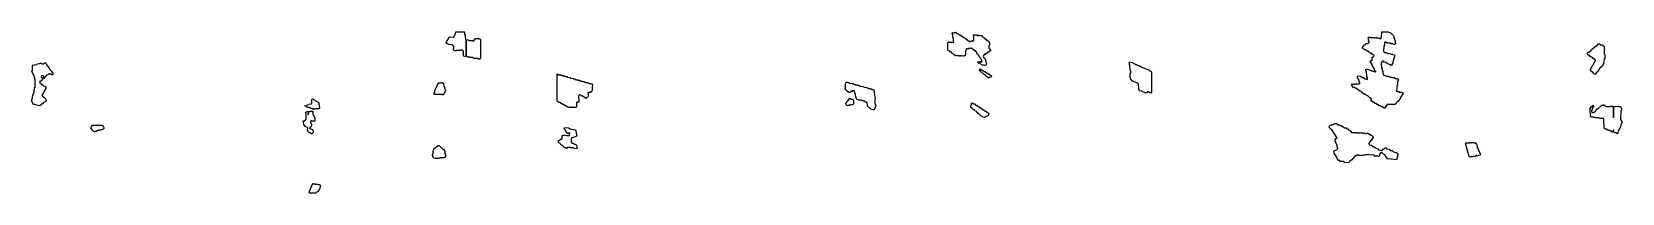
# Model space of a CAD drawing. Header units: millimetres. Extents: x 0 to 9581, y 0 to 975.
import ezdxf

# ---------------------------------------------------------------- set-up
doc = ezdxf.new("R2010")
doc.units = ezdxf.units.MM
doc.layers.add('Y', color=7, linetype='Continuous')

msp = doc.modelspace()

# ---------------------------------------------------------------- linework, layer by layer
at = {"layer": 'Y'}
for points in [[(2601.5, 831.1), (2600, 855.7), (2596.5, 862.5), (2588, 865.2), (2586.6, 862.5), (2556.6, 862.5), (2555.1, 859.8), (2547.9, 859.8), (2546.4, 862.5), (2542.2, 862.5), (2540, 866.7), (2540, 872.2), (2542.8, 877.7), (2542.8, 885.9), (2540.7, 889.9), (2536.4, 889.9), (2533.6, 895.4), (2510.7, 898.1), (2503.6, 903.6), (2499.3, 903.6), (2497.1, 907.8), (2498.5, 913.3), (2510, 932.5), (2510, 935.2), (2515, 944.9), (2517.9, 942.1), (2538, 944.9), (2539.4, 942.1), (2542.2, 942.1), (2551.4, 962.6), (2555, 975), (2606.7, 975), (2607.4, 959.8), (2610.2, 954.4), (2610.2, 940.7), (2613.1, 935.2), (2613.1, 927), (2614.5, 924.2), (2614.5, 828.4), (2612.3, 824.1), (2603.6, 826.9), (2601.5, 831.1)], [(5713.9, 783.1), (5701, 785.8), (5699.7, 790), (5702.8, 797.1), (5704.6, 794.2), (5713.1, 794.2), (5714.9, 797.1), (5715.8, 794.2), (5717.3, 794.2), (5718.2, 797), (5720.9, 797), (5721.8, 794.2), (5723.3, 794.2), (5724.6, 798.2), (5717.3, 813.3), (5711.3, 818.7), (5706.2, 829.6), (5704.5, 829.6), (5701.9, 837.9), (5695.9, 840.6), (5690.7, 854.3), (5688.2, 854.3), (5684.8, 859.8), (5680.5, 859.8), (5677.9, 865.2), (5672.7, 865.2), (5671.9, 868), (5665.9, 870.7), (5665, 873.5), (5659, 873.5), (5658.1, 876.2), (5656.6, 876.2), (5655.7, 873.5), (5653.9, 873.5), (5653.1, 876), (5652.3, 873.5), (5644.6, 873.5), (5643.6, 870.5), (5642.7, 873.5), (5641.1, 873.5), (5640.3, 870.7), (5637.6, 870.7), (5636.8, 873.2), (5636, 870.7), (5632.4, 870.7), (5631.6, 873.5), (5630, 873.5), (5627.4, 862.5), (5625.7, 862.5), (5624.4, 858.5), (5624.4, 836.6), (5623.1, 832.4), (5617.1, 829.7), (5616.3, 826.9), (5613.5, 826.9), (5612.8, 829.4), (5612, 826.9), (5604.3, 829.6), (5603.4, 826.9), (5601.5, 826.9), (5600.7, 829.6), (5596.5, 829.6), (5595.6, 826.7), (5594.7, 829.6), (5592.3, 829.6), (5591.4, 826.9), (5588.7, 826.9), (5587.8, 829.6), (5583.7, 829.6), (5582.7, 826.7), (5581.8, 829.6), (5575.8, 829.6), (5575, 832.1), (5574.2, 829.6), (5566.5, 832.4), (5565.7, 829.6), (5563.8, 829.6), (5562.9, 832.4), (5557.8, 832.4), (5556.1, 837.9), (5553.5, 837.9), (5552.6, 840.6), (5544.9, 843.4), (5539.8, 851.5), (5534.7, 851.5), (5531.2, 857), (5527.8, 857), (5526.9, 859.8), (5520.9, 862.5), (5518.7, 869.4), (5518.7, 907.8), (5520.1, 912), (5522.6, 912), (5523.5, 914.7), (5525.4, 914.7), (5526.2, 912), (5537.4, 912), (5538.2, 909.2), (5539.8, 909.2), (5540.6, 912), (5543.4, 912), (5544.1, 909.5), (5544.9, 912), (5549.4, 912), (5550.2, 909.2), (5552.7, 909.2), (5553.9, 913.3), (5553.1, 918.7), (5553.1, 932.4), (5548.8, 943.4), (5548.8, 954.3), (5544.5, 965.3), (5545.9, 969.7), (5546.8, 966.8), (5551, 969.5), (5552.7, 966.9), (5553.5, 969.5), (5561.2, 969.5), (5562.2, 972.5), (5563.1, 969.5), (5565.5, 969.5), (5567.3, 972.3), (5574.2, 964), (5579.4, 964), (5583.7, 958.5), (5586.2, 958.5), (5587.1, 955.8), (5592.2, 955.8), (5599.1, 947.6), (5604.2, 947.6), (5608.5, 942.1), (5611.1, 942.1), (5612, 939.4), (5617.1, 939.4), (5624, 931.2), (5629.1, 931.2), (5632.5, 925.7), (5636, 925.7), (5636.9, 922.9), (5642, 922.9), (5644.6, 917.5), (5648.9, 917.5), (5649.7, 914.8), (5654, 917.5), (5655.6, 914.9), (5657.3, 920.3), (5659.9, 917.6), (5660.7, 920.2), (5667.6, 920.2), (5668.5, 923.2), (5669.4, 920.2), (5671.9, 920.2), (5672.7, 922.9), (5674.4, 922.9), (5675.7, 927), (5675.7, 943.4), (5672.3, 951.6), (5672.3, 954.4), (5674.5, 958.7), (5675.4, 955.8), (5685.7, 955.8), (5686.6, 953.2), (5688.2, 955.8), (5690, 955.8), (5690.8, 953.3), (5691.6, 955.8), (5695.2, 955.8), (5696, 953.1), (5698.5, 953.1), (5700.3, 955.9), (5701.2, 953.1), (5705.5, 953.1), (5706.3, 950.6), (5707, 953.1), (5715.7, 953.1), (5717.4, 950.5), (5718.2, 953.1), (5720.9, 953.1), (5727.7, 944.8), (5732.1, 944.8), (5733.8, 939.4), (5738.9, 939.4), (5740.6, 933.9), (5750.1, 928.4), (5753.5, 922.9), (5757.8, 922.9), (5760.4, 917.5), (5764.6, 917.5), (5767.2, 911.9), (5768.5, 907.8), (5768.5, 896.8), (5765.1, 888.6), (5765.1, 877.7), (5766.4, 873.6), (5770.7, 870.9), (5772.8, 864), (5771.5, 857), (5769.6, 857), (5768.9, 859.5), (5767.2, 854.3), (5765.5, 854.3), (5764.6, 851.5), (5758.6, 851.5), (5754.3, 846.1), (5747.5, 843.4), (5746.6, 840.6), (5744.8, 840.6), (5744, 843.1), (5742.4, 837.9), (5732.9, 832.4), (5731.7, 828.4), (5732.9, 821.6), (5734.6, 821.6), (5737.2, 813.4), (5742.4, 810.6), (5745.8, 802.4), (5747.1, 798.3), (5747.1, 790.1), (5750.5, 781.8), (5750.5, 779.1), (5746.6, 772), (5744.8, 774.8), (5743.2, 772.1), (5734.5, 772.1), (5733.7, 774.7), (5732, 772.1), (5718.2, 777.6), (5713.9, 783.1)], [(8144.7, 517.5), (8137.6, 517.5), (8134.1, 523), (8128.8, 523), (8123.5, 528.5), (8116.5, 528.5), (8113, 533.9), (8104.2, 536.7), (8100.6, 542.1), (8091.8, 542.1), (8088.3, 547.6), (8083, 547.6), (8079.5, 553.1), (8072.5, 553.1), (8068, 560), (8071.5, 568.2), (8067.2, 575), (8058.4, 577.8), (8051.3, 586), (8039, 591.5), (8035.5, 596.9), (8028.5, 596.9), (8024.9, 602.4), (8017.9, 605.1), (8014.4, 610.6), (8009.1, 610.6), (8005.6, 616.1), (8000.3, 616.1), (7975.7, 635.2), (7972.1, 635.2), (7970.4, 638), (7961.6, 638), (7950, 653.1), (7956.3, 660.1), (7961.6, 657.4), (7963.3, 660.1), (7966.9, 660.1), (7970.4, 657.4), (7972.1, 660.1), (7977.5, 660.1), (7979.2, 657.4), (7980.9, 660.1), (7996.8, 660.1), (7999.4, 664.1), (7999.4, 669.5), (7995.8, 675), (7995.8, 683.2), (7987, 696.9), (7987, 705.2), (7989.7, 709.4), (8003.9, 706.6), (8014.5, 698.4), (8021.5, 698.4), (8032.1, 690.2), (8044.3, 687.5), (8046.9, 691.5), (8046.9, 696.9), (8043.4, 702.4), (8043.4, 716.1), (8039.9, 721.6), (8039.9, 735.3), (8036.3, 740.7), (8036.3, 746.3), (8039, 750.5), (8058.5, 744.9), (8060.3, 742.2), (8067.3, 742.2), (8069.1, 739.5), (8076.1, 739.5), (8084.9, 734), (8092, 734), (8093.7, 731.4), (8096.2, 735.3), (8089.2, 743.5), (8089.2, 748.9), (8075.1, 773.6), (8075.1, 776.3), (8062.7, 795.5), (8067.2, 802.5), (8070.8, 799.8), (8074.2, 802.4), (8076.8, 809.2), (8073.3, 817.4), (8079.5, 824.4), (8084.8, 824.4), (8087.4, 831.1), (8081.3, 837.9), (8076, 837.9), (8072.5, 843.3), (8067.2, 843.3), (8058.4, 851.5), (8054.9, 851.5), (8051.3, 857), (8044.3, 857), (8035.5, 865.2), (8030.2, 865.2), (8026.7, 870.7), (8017.9, 873.5), (8015.2, 877.7), (8028.5, 895.6), (8032, 895.6), (8037.3, 903.8), (8040.9, 903.8), (8042.6, 901.1), (8047.9, 906.5), (8051.4, 903.8), (8055.7, 910.5), (8055.7, 916), (8052.2, 921.4), (8052.2, 935.1), (8050.4, 937.9), (8053.1, 942.1), (8058.5, 942.1), (8060.2, 939.4), (8065.5, 942.1), (8067.3, 939.4), (8090.2, 939.4), (8091.9, 936.7), (8097.2, 939.4), (8100.7, 936.7), (8104.2, 939.4), (8111.2, 933.9), (8113, 936.6), (8116.6, 936.6), (8118.3, 933.9), (8121.9, 936.7), (8123.6, 933.9), (8127.1, 933.9), (8131.4, 940.7), (8132.3, 975), (8171.2, 975), (8173, 972.2), (8183.5, 969.5), (8192.3, 961.3), (8195.8, 961.3), (8202, 954.4), (8205.6, 946.1), (8205.6, 937.9), (8209.1, 932.5), (8209.1, 927), (8212.6, 921.5), (8212.6, 910.5), (8216.1, 902.3), (8213.4, 898.1), (8206.4, 900.8), (8204.6, 898.1), (8195.8, 903.6), (8192.3, 903.6), (8190.5, 900.8), (8183.4, 906.3), (8171.1, 906.3), (8167.6, 909), (8165.9, 906.3), (8157, 911.8), (8151.8, 911.8), (8149.2, 907.8), (8149.2, 894.1), (8145.7, 888.6), (8145.7, 874.9), (8142.2, 869.4), (8142.2, 855.8), (8148.3, 849), (8155.3, 849), (8158.8, 846.3), (8160.5, 849), (8169.4, 843.5), (8172.8, 843.5), (8174.6, 846.3), (8183.5, 840.8), (8188.8, 840.8), (8190.5, 838.1), (8192.2, 840.8), (8195.8, 840.8), (8197.6, 838), (8208.2, 835.3), (8210.9, 831.1), (8209.1, 828.3), (8209.1, 822.9), (8205.6, 817.4), (8205.6, 809.2), (8202, 803.7), (8202, 798.2), (8198.5, 792.8), (8198.5, 787.3), (8195, 781.8), (8195, 776.3), (8190.5, 769.3), (8186.9, 774.9), (8183.4, 774.9), (8181.6, 777.6), (8169.3, 780.4), (8165.8, 785.8), (8158.8, 785.8), (8157, 788.6), (8146.4, 791.3), (8142.9, 796.8), (8136, 796.8), (8132.5, 794.1), (8128.1, 787.3), (8128.1, 773.6), (8131.6, 768.2), (8131.6, 757.2), (8135.1, 751.7), (8135.1, 740.8), (8138.7, 735.3), (8138.7, 721.6), (8144.8, 712.1), (8157.1, 709.4), (8158.9, 706.6), (8165.9, 706.6), (8169.4, 703.9), (8172.9, 706.7), (8174.7, 703.9), (8181.8, 703.9), (8183.5, 701.2), (8190.6, 701.2), (8192.3, 698.4), (8206.4, 698.4), (8215.2, 692.9), (8222.2, 692.9), (8224, 690.2), (8227.5, 693), (8230.2, 688.8), (8230.2, 680.5), (8226.7, 675), (8226.7, 653.1), (8223.2, 647.6), (8223.2, 623), (8219.7, 617.5), (8222.2, 613.5), (8236.3, 613.5), (8238.1, 610.8), (8245.1, 610.8), (8246.9, 608.1), (8253.9, 610.8), (8261.9, 603.9), (8231.1, 553.1), (8227.5, 553.1), (8220.5, 547.7), (8215.2, 539.4), (8211.7, 536.7), (8202.9, 536.7), (8201.1, 533.8), (8199.2, 536.7), (8164.1, 536.7), (8148.2, 511.9), (8144.7, 517.5)], [(2663.7, 813.2), (2656.6, 818.7), (2638, 818.7), (2636.5, 821.4), (2630.8, 821.4), (2629.4, 824.2), (2620.8, 824.2), (2618.6, 828.4), (2618.6, 921.5), (2620.8, 925.7), (2630.9, 925.7), (2632.4, 922.9), (2653.8, 922.9), (2655.2, 920.2), (2662.3, 920.2), (2673.7, 933.9), (2691, 933.9), (2692.4, 931.2), (2701, 931.2), (2703.2, 927), (2703.2, 817.4), (2695.2, 807.7), (2685.2, 813.2), (2663.7, 813.2)], [(5774.9, 865.7), (5776.3, 861.2), (5774.9, 856.8), (5773.5, 861.2), (5774.9, 865.7)], [(9409.9, 722.9), (9401.6, 733.8), (9396.6, 733.8), (9389.1, 746.2), (9389.1, 749), (9419, 801), (9419, 803.7), (9416.6, 807.8), (9404.9, 813.2), (9401.6, 818.7), (9396.6, 818.7), (9393.3, 824.2), (9389.9, 824.2), (9383.3, 832.4), (9378.3, 832.4), (9369, 844.8), (9375, 851.7), (9380, 851.7), (9393.2, 862.7), (9396.6, 868.1), (9423.3, 890.1), (9428.2, 890.1), (9438.2, 901), (9445, 901), (9451.6, 895.6), (9461.6, 895.6), (9465, 890.1), (9470, 890.1), (9472.5, 885.9), (9472.5, 842.1), (9475.8, 836.6), (9475.8, 814.7), (9472.5, 809.2), (9472.5, 803.7), (9467.5, 795.5), (9470.8, 790.1), (9470.8, 784.5), (9460, 766.7), (9445, 753), (9435, 736.6), (9430, 733.8), (9416.6, 717.3), (9409.9, 722.9)], [(27.3, 531.2), (18.5, 536.7), (9.7, 536.7), (0, 554.5), (0, 565.5), (3.5, 571), (3.5, 584.7), (5.3, 587.5), (5.3, 592.9), (14, 609.4), (14, 623), (15.8, 625.8), (15.8, 634), (19.3, 639.5), (19.3, 653.2), (21.1, 655.9), (19.3, 688.7), (15.8, 694.2), (15.8, 705.1), (0, 735.3), (3.5, 740.8), (3.5, 770.9), (6.2, 775.1), (15, 772.4), (16.7, 775.1), (30.8, 777.8), (32.5, 780.5), (48.3, 783.3), (50.1, 786), (55.4, 786), (60.7, 780.6), (67.6, 780.6), (79.9, 788.8), (83.5, 786), (94, 766.9), (95.8, 766.9), (108.1, 747.7), (116.8, 739.4), (128.3, 718.8), (125.6, 714.6), (122, 714.6), (120.2, 717.4), (113.2, 717.4), (111.4, 720.1), (102.8, 720.1), (97.5, 714.7), (88.8, 711.9), (72.9, 692.7), (70.2, 696.9), (73.7, 702.4), (69.3, 709.2), (58.9, 709.2), (56.4, 705.1), (58.9, 698.4), (62.4, 698.4), (66.9, 691.5), (57.2, 679.1), (50.2, 676.3), (45.8, 669.6), (50.2, 662.8), (57.2, 660.1), (60.7, 654.6), (64.2, 654.6), (69.5, 649.1), (78.2, 646.4), (86.2, 636.7), (75.6, 620.2), (70.4, 606.5), (59.9, 592.9), (66, 583.4), (73, 580.7), (78.3, 575.2), (86.2, 562.8), (86.2, 557.3), (83.5, 553.1), (71.2, 547.6), (64.2, 539.4), (60.7, 539.4), (53.7, 531.2), (50.2, 531.2), (48.4, 528.4), (27.3, 531.2)], [(6688.5, 613.4), (6686.9, 616.1), (6673.7, 618.8), (6669.6, 631.2), (6667.9, 658.6), (6663.8, 665.4), (6630.9, 676.3), (6621.7, 688.7), (6621.7, 691.4), (6615.1, 702.4), (6616.8, 707.9), (6616.8, 721.6), (6620.1, 727.1), (6620.1, 738), (6616.8, 743.5), (6615.2, 770.8), (6611.9, 776.3), (6611.9, 787.3), (6610.2, 790), (6612.7, 794.3), (6629.3, 788.8), (6642.5, 780.6), (6647.5, 780.6), (6649.1, 777.8), (6654, 777.8), (6660.6, 772.3), (6672.2, 769.6), (6673.8, 766.9), (6678.8, 766.9), (6685.4, 761.4), (6703.5, 755.9), (6710.1, 750.4), (6728.2, 745), (6734.8, 739.5), (6739.8, 739.5), (6745.6, 732.6), (6745.6, 609.3), (6743.1, 605.1), (6739.6, 605.1), (6738, 607.9), (6731.4, 607.9), (6729.7, 610.6), (6721.6, 613.3), (6715, 605), (6713.3, 607.8), (6711.7, 605.1), (6688.5, 613.4)], [(3233.8, 517.5), (3233.2, 520.2), (3227.5, 520.2), (3226.9, 523), (3221.9, 523), (3221.2, 525.7), (3217.5, 525.7), (3216.8, 528.5), (3213, 528.5), (3212.4, 531.2), (3208.6, 531.2), (3208, 533.9), (3203.6, 533.9), (3203, 536.7), (3197.3, 536.7), (3196.6, 539.4), (3193.5, 539.4), (3192.9, 542.1), (3187.2, 542.1), (3186.6, 544.9), (3181.5, 544.9), (3180.9, 547.6), (3175.2, 547.6), (3174.6, 550.4), (3171.4, 550.4), (3170.8, 553.1), (3167, 553.1), (3166.4, 555.8), (3165.1, 555.8), (3164.2, 560), (3164.2, 716.1), (3165.1, 720.3), (3167.8, 720.3), (3168.4, 717.6), (3177.3, 717.6), (3177.9, 714.8), (3186.7, 714.8), (3187.3, 712.1), (3196.2, 712.1), (3196.8, 709.4), (3205.6, 709.4), (3206.3, 706.6), (3215.1, 706.6), (3215.7, 703.9), (3224.5, 703.9), (3225.2, 701.1), (3242.8, 698.4), (3243.5, 695.7), (3261.8, 692.9), (3262.4, 690.2), (3271.2, 690.2), (3271.8, 687.5), (3280.7, 687.5), (3281.3, 684.7), (3290.1, 684.7), (3290.8, 682), (3299.6, 682), (3300.2, 679.2), (3309, 679.2), (3309.7, 676.5), (3318.5, 676.5), (3319.1, 673.8), (3328, 673.8), (3328.6, 671), (3337.4, 671), (3338, 668.3), (3346.9, 668.3), (3347.5, 665.6), (3356.3, 665.6), (3357, 662.8), (3365.8, 662.8), (3366.4, 660.1), (3375.2, 660.1), (3378.1, 653.1), (3376.2, 644.9), (3376.2, 639.4), (3375, 634), (3375, 623), (3372.1, 613.4), (3370.8, 610.6), (3365.8, 610.6), (3365.1, 607.5), (3364.4, 610.6), (3362.6, 610.6), (3362, 607.9), (3359.3, 607.9), (3358.8, 610.3), (3358.2, 607.9), (3353.2, 607.9), (3352.5, 605.1), (3351.1, 605.1), (3350, 607.7), (3349.1, 603.9), (3351, 595.6), (3351, 587.4), (3348.8, 580.5), (3342.5, 577.8), (3339.9, 572.3), (3338.5, 572.3), (3337.9, 575), (3334.1, 575), (3333.5, 577.7), (3329.7, 577.7), (3329.1, 580.5), (3325.3, 580.5), (3324.6, 583.2), (3320.2, 583.2), (3319.6, 586), (3314.6, 586), (3313.9, 588.7), (3308.9, 588.7), (3308.2, 591.5), (3299.6, 594.1), (3299, 591.5), (3293.3, 588.7), (3292.4, 584.7), (3293.6, 579.2), (3293.6, 573.7), (3295.5, 565.5), (3295.5, 557.3), (3296.1, 554.6), (3295.1, 550.3), (3292, 553), (3291.4, 550.4), (3286.3, 550.4), (3285.7, 547.6), (3283.7, 547.6), (3282.5, 550.2), (3280.4, 543.6), (3280.4, 521.7), (3279.4, 517.5), (3261, 517.5), (3260.3, 520.2), (3259.2, 520.2), (3258.6, 517.5), (3253.4, 517.5), (3252.8, 520.2), (3251.7, 520.2), (3251, 517.5), (3233.8, 517.5)], [(5055.4, 509.3), (5052.4, 509.3), (5051.4, 512), (5048.4, 512), (5047.4, 514.8), (5044.4, 514.8), (5040.4, 520.2), (5038.4, 520.2), (5033.8, 532.6), (5032.8, 543.6), (5030.4, 550.4), (5021.3, 550.4), (5020.3, 553.1), (5016.3, 553.1), (5015.3, 555.8), (5008.3, 555.8), (5007.3, 558.6), (5001.3, 558.6), (5000.3, 561.3), (4991.2, 561.3), (4990.3, 563.9), (4988.3, 561.3), (4978.2, 561.3), (4977.2, 564.1), (4970.2, 566.8), (4964.6, 581.9), (4961.6, 595.6), (4952.2, 621.4), (4950.2, 618.8), (4944.2, 618.8), (4940.1, 613.2), (4939.1, 615.9), (4938.2, 613.3), (4934.2, 613.3), (4933.2, 610.6), (4928.2, 610.6), (4927.2, 607.9), (4921, 607.9), (4917, 613.3), (4914, 613.3), (4910, 618.8), (4908, 618.8), (4907, 621.6), (4900.9, 624.3), (4899.4, 628.5), (4901.4, 634), (4902.4, 658.6), (4906, 671), (4914.1, 671), (4915.1, 668.3), (4923.2, 668.3), (4924.2, 665.5), (4943.2, 662.8), (4944.2, 660.1), (4952.3, 660.1), (4953.3, 657.3), (4962.3, 657.3), (4963.3, 654.6), (4971.3, 654.6), (4972.3, 651.9), (4981.3, 651.9), (4982.3, 649.1), (4990.4, 649.1), (4991.4, 646.4), (5010.4, 643.6), (5011.4, 640.9), (5029.5, 638.2), (5030.5, 635.4), (5038.5, 635.4), (5039.5, 632.7), (5048.6, 632.7), (5049.6, 630), (5057.6, 630), (5058.6, 627.2), (5067.6, 627.2), (5068.6, 624.5), (5071.6, 624.5), (5075.2, 614.8), (5076.2, 592.9), (5080.2, 576.5), (5078.2, 568.2), (5078.2, 554.6), (5077.2, 549.1), (5085.2, 529.9), (5074.6, 503.8), (5069.5, 503.8), (5068.5, 506.4), (5066.6, 503.8), (5056.4, 506.6), (5055.4, 509.3)], [(5743.1, 714.6), (5737.9, 714.6), (5735.3, 720.2), (5721.6, 728.4), (5720.8, 731.1), (5719, 731.1), (5717.3, 736.5), (5711.3, 736.5), (5709.2, 743.5), (5711.3, 750.4), (5713.2, 750.4), (5714, 747.7), (5720, 747.7), (5720.9, 744.9), (5727.8, 742.2), (5728.6, 739.5), (5734.6, 739.5), (5736.3, 734), (5742.3, 734), (5743.2, 731.3), (5746.6, 731.3), (5747.5, 728.5), (5750.9, 728.5), (5751.8, 725.8), (5757.8, 725.8), (5759.5, 720.3), (5765.5, 720.3), (5768.9, 714.8), (5779.2, 712.1), (5780.5, 707.9), (5779.2, 700.6), (5778.2, 703.7), (5776.7, 703.7), (5775.8, 701), (5773.1, 701), (5772.3, 703.6), (5768.1, 698.2), (5765.5, 698.2), (5764.6, 695.4), (5747.3, 706.5), (5743.1, 714.6)], [(2428.5, 614.8), (2428.5, 620.3), (2438.5, 639.5), (2441.3, 650.4), (2452.1, 665.6), (2466.4, 665.6), (2467.8, 668.3), (2470.8, 668.3), (2472.2, 665.6), (2477.9, 665.6), (2483, 653.2), (2483, 644.9), (2485.8, 639.5), (2485.8, 634), (2491.6, 623), (2491.6, 617.5), (2477.9, 594.2), (2472.1, 594.2), (2470.7, 596.9), (2424.9, 596.9), (2422.7, 601.1), (2428.5, 614.8)], [(1666.2, 369.7), (1660.6, 382.1), (1663, 393), (1661.2, 397), (1652.5, 399.8), (1651.3, 402.5), (1646.3, 402.5), (1639.5, 414.9), (1637, 423.1), (1637, 431.3), (1635.7, 434.1), (1637.7, 438.4), (1639, 435.6), (1641.4, 435.6), (1643.9, 441.2), (1645.2, 438.4), (1646.3, 441), (1648.8, 441), (1653.1, 450.5), (1653.1, 477.9), (1648.1, 486.1), (1650.1, 490.3), (1652.5, 490.3), (1653.8, 493.1), (1658.8, 490.4), (1660, 493.1), (1677.4, 493.1), (1678.6, 495.8), (1682.5, 495.8), (1683.6, 493.2), (1684.8, 495.8), (1692.4, 495.8), (1694.3, 491.6), (1691.8, 480.7), (1704.2, 456), (1705.5, 436.8), (1703.5, 432.5), (1702.2, 435.4), (1686.1, 435.4), (1684.8, 438.1), (1681.2, 438.1), (1679.4, 434.1), (1679.4, 428.6), (1684.4, 414.9), (1685.6, 406.7), (1681.2, 399.8), (1675, 399.8), (1673.2, 395.8), (1677.5, 389), (1688.7, 386.3), (1689.9, 383.5), (1693.6, 383.5), (1695.5, 379.3), (1694.3, 368.4), (1691.8, 360.1), (1689.9, 355.9), (1682.3, 358.7), (1673.6, 366.9), (1666.2, 369.7)], [(1647.6, 531.5), (1649.6, 527.2), (1647.6, 522.8), (1645.7, 527.2), (1647.6, 531.5)], [(1679.8, 512), (1678.6, 514.8), (1673.6, 514.8), (1672.4, 517.5), (1660, 517.5), (1658.7, 520.2), (1653.8, 520.2), (1650.6, 527.2), (1652.5, 531.4), (1664.9, 534.1), (1666.2, 536.9), (1684.8, 539.6), (1687.9, 546.4), (1687.9, 565.5), (1689.8, 569.7), (1693.6, 569.7), (1698.6, 564.2), (1703.5, 564.2), (1708.5, 558.8), (1712.2, 558.8), (1713.5, 556), (1725.9, 550.5), (1729, 543.6), (1729, 538.2), (1731.5, 532.7), (1731.5, 524.5), (1732.8, 521.7), (1732.8, 516.2), (1728.4, 509.3), (1724.5, 509.3), (1723.4, 511.9), (1722.2, 509.3), (1704.8, 509.3), (1703.6, 506.5), (1699.7, 506.5), (1698.5, 509.3), (1696.1, 509.3), (1694.8, 506.5), (1688.6, 512), (1679.8, 512)], [(1666.2, 484.5), (1662, 477.9), (1663.8, 474), (1668, 480.6), (1666.2, 484.5)], [(4903.4, 540.9), (4912.1, 556.2), (4913.1, 553.4), (4925.1, 572.6), (4926.1, 569.9), (4927, 572.5), (4932.2, 572.5), (4937.2, 567), (4945.2, 567), (4949.8, 560.1), (4949.8, 540.9), (4947.2, 533.9), (4932.2, 533.9), (4931.2, 531.2), (4921.2, 531.2), (4920.1, 528.3), (4918.1, 531.1), (4917.1, 528.4), (4908, 531.2), (4903.4, 540.9)], [(5724.2, 462.8), (5718.2, 465.5), (5717.3, 468.2), (5710.5, 471), (5708.8, 476.4), (5707, 476.4), (5706.2, 479.2), (5702.8, 479.2), (5698.5, 484.6), (5695.9, 484.6), (5690.7, 492.9), (5683.9, 495.6), (5678.8, 503.8), (5672.7, 503.8), (5671.9, 506.5), (5669.3, 506.5), (5666.7, 512.1), (5657.3, 517.5), (5656, 521.7), (5656, 527.2), (5660.3, 535.4), (5660.3, 540.9), (5661.6, 545.2), (5663.4, 542.3), (5667.6, 542.3), (5668.4, 545.1), (5670.3, 545.1), (5672.9, 539.6), (5679.7, 539.6), (5684, 531.4), (5690.9, 531.4), (5694.3, 525.9), (5703.7, 523.2), (5707.2, 517.7), (5713.2, 517.7), (5718.3, 509.5), (5724.3, 509.5), (5728.6, 504), (5732.1, 504), (5732.9, 501.3), (5738.9, 501.3), (5740.6, 495.8), (5746.6, 495.8), (5753.5, 487.6), (5763.8, 484.8), (5765.1, 480.6), (5760.4, 468.2), (5758.6, 468.2), (5757.8, 465.4), (5755.2, 468.1), (5754.4, 465.5), (5750.9, 465.5), (5749.1, 462.7), (5747.5, 465.3), (5745.8, 460), (5740.6, 460), (5739.8, 457.3), (5726.3, 458.6), (5724.2, 462.8)], [(9544.8, 364.2), (9536.5, 364.2), (9533.1, 366.9), (9530.6, 371.1), (9530.6, 379.3), (9528.2, 383.2), (9523.3, 369.6), (9519.8, 369.6), (9516.5, 375.1), (9508.2, 375.1), (9506.5, 377.9), (9499.8, 377.9), (9498.2, 380.6), (9491.5, 380.6), (9488.2, 386.1), (9479.8, 386.1), (9478.2, 388.8), (9474.9, 388.8), (9472.3, 393), (9470.6, 447.8), (9468.2, 451.8), (9443.2, 451.8), (9441.5, 454.5), (9419.9, 454.5), (9418.2, 457.3), (9409.9, 457.3), (9408.2, 460), (9393.3, 460), (9390.7, 464.2), (9390.7, 480.6), (9387.4, 486.1), (9387.4, 502.5), (9385.7, 508), (9396.6, 523.1), (9406.7, 531.4), (9409.3, 527.2), (9399.2, 510.7), (9399.2, 505.3), (9395.9, 499.8), (9395.9, 491.6), (9401.6, 484.9), (9403.3, 487.6), (9408.3, 487.6), (9421.5, 498.5), (9426.5, 506.7), (9433.2, 512.2), (9436.6, 512.2), (9458.2, 531.4), (9463.2, 531.4), (9464.9, 534.1), (9469.9, 534.1), (9476.6, 528.7), (9480, 528.7), (9483.3, 523.2), (9509.8, 523.2), (9511.5, 525.9), (9519.9, 525.9), (9527.5, 519), (9525.8, 516.2), (9525.8, 461.5), (9528.2, 457.6), (9530.6, 461.5), (9530.6, 516.2), (9528.9, 519), (9531.5, 523.2), (9556.6, 525.9), (9558.2, 523.2), (9566.5, 523.2), (9569.9, 520.4), (9575.7, 510.8), (9575.7, 502.5), (9572.4, 497), (9570.8, 445.1), (9580.8, 428.6), (9572.4, 412.2), (9570.7, 401.2), (9557.4, 376.6), (9554.1, 365.6), (9549.9, 358.6), (9544.8, 364.2)], [(375.4, 371), (365.8, 380.6), (356.1, 395.8), (365.8, 410.9), (420.3, 410.9), (422, 408.2), (427.3, 408.2), (435.3, 393), (429.1, 386.1), (418.5, 383.3), (416.8, 380.6), (404.5, 380.6), (402.7, 377.9), (395.7, 377.9), (386.9, 372.4), (381.7, 372.4), (379.9, 369.6), (375.4, 371)], [(3264.7, 271.1), (3264.1, 273.8), (3245.8, 273.8), (3245.2, 276.5), (3226.9, 276.5), (3226.3, 279.1), (3221.4, 271.1), (3220, 271.1), (3219.3, 273.8), (3209.9, 273.8), (3209.3, 276.5), (3205.5, 276.5), (3200.5, 284.8), (3197.3, 284.8), (3194.8, 290.3), (3187.2, 293), (3182.8, 301.2), (3175.2, 304), (3174.6, 306.7), (3173.3, 306.7), (3172.3, 313.6), (3173.3, 317.8), (3176.5, 317.8), (3177.1, 320.6), (3180.9, 320.6), (3181.5, 323.3), (3184.7, 323.3), (3185.3, 326), (3191, 326), (3191.6, 328.8), (3194.1, 328.8), (3195, 332.8), (3195, 338.3), (3197.9, 350.7), (3211.3, 350.7), (3211.9, 348), (3221.4, 350.7), (3222, 347.9), (3238.3, 347.9), (3240.4, 360.2), (3239.5, 364.2), (3237.8, 364.2), (3237.2, 361.4), (3232, 361.4), (3231.3, 364.2), (3229.6, 364.2), (3229, 361.4), (3225.7, 361.4), (3221.3, 369.6), (3220, 369.6), (3218.1, 375.1), (3216.2, 375.1), (3214.9, 380.6), (3209.9, 386.1), (3207.7, 393), (3208.6, 397.2), (3235.3, 394.5), (3235.9, 391.7), (3240.9, 391.7), (3241.6, 389), (3246.6, 389), (3247.2, 386.3), (3275.6, 383.5), (3282.3, 354.7), (3282.3, 349.2), (3282.9, 346.5), (3281.9, 342.3), (3264.9, 339.5), (3264.3, 336.8), (3251.7, 334.1), (3249.5, 324.6), (3249.5, 308.1), (3250.4, 304.1), (3255.4, 304.1), (3256.1, 301.4), (3262.4, 301.4), (3263, 298.7), (3269.3, 298.7), (3270, 295.9), (3281.3, 293.2), (3284.2, 280.8), (3284.2, 275.3), (3284.8, 272.5), (3283.8, 268.3), (3264.7, 271.1)], [(7908.7, 186.2), (7900, 191.7), (7882.3, 191.7), (7877, 197.1), (7871.8, 197.1), (7863.8, 209.5), (7860.3, 220.5), (7846.2, 242.4), (7844.4, 253.4), (7847.1, 257.6), (7859.4, 263), (7869, 272.6), (7863.8, 280.7), (7863.8, 288.9), (7855, 305.4), (7855, 310.8), (7851.5, 316.3), (7851.5, 321.9), (7857.7, 331.6), (7859.5, 328.9), (7863.8, 335.5), (7831.2, 383.4), (7826, 386.1), (7816.2, 401.2), (7818.9, 408.2), (7827.7, 410.9), (7833.1, 416.4), (7836.6, 413.7), (7847.2, 421.9), (7850.7, 419.2), (7852.4, 421.9), (7859.5, 421.9), (7870.1, 413.7), (7875.4, 413.7), (7878.9, 408.2), (7887.7, 408.2), (7891.2, 402.7), (7898.3, 402.7), (7908.8, 394.5), (7917.6, 394.5), (7921.2, 389), (7928.2, 389), (7931.7, 383.5), (7940.5, 380.8), (7949.3, 367.1), (7958.1, 367.1), (7961.6, 364.4), (7963.3, 367.1), (7974, 367.1), (7975.7, 364.4), (7982.7, 364.4), (7984.4, 367.1), (7988.1, 367.1), (7989.8, 364.4), (8018, 364.4), (8019.8, 361.6), (8032.1, 364.4), (8033.8, 361.6), (8042.6, 361.6), (8046.1, 364.4), (8056.7, 356.2), (8060.3, 356.2), (8063.8, 350.7), (8070.8, 350.7), (8080.6, 341), (8080.6, 338.2), (8069, 317.5), (8067.2, 320.3), (8054.2, 299.9), (8056.8, 293.2), (8070.8, 290.4), (8079.6, 282.2), (8084.9, 282.2), (8093.7, 274), (8109.6, 268.5), (8113.1, 263), (8127.2, 260.3), (8128.9, 257.6), (8134.1, 257.6), (8143, 268.6), (8144.7, 265.9), (8153.5, 274), (8157.1, 274), (8160.6, 268.5), (8176.5, 265.8), (8180, 260.3), (8183.5, 260.3), (8185.3, 257.6), (8194.1, 257.6), (8202.9, 249.4), (8218.7, 246.6), (8222.2, 241.2), (8225.8, 241.2), (8230.2, 234.2), (8226.7, 228.7), (8226.7, 217.8), (8223.2, 212.3), (8223.2, 206.8), (8220.5, 202.6), (8190.4, 205.4), (8188.7, 208.1), (8171.1, 205.4), (8167.5, 208.1), (8151.7, 232.8), (8142.9, 235.5), (8134.1, 243.7), (8125.4, 243.7), (8119.3, 234.2), (8119.3, 226), (8116.6, 221.8), (8109.5, 221.8), (8107.7, 224.5), (8090.1, 224.5), (8086.6, 230), (8049.6, 232.7), (8047.9, 235.4), (8046.2, 232.7), (8037.4, 232.7), (8035.6, 230), (8028.5, 232.7), (8019.7, 227.3), (7993.2, 227.3), (7991.5, 230), (7981, 230), (7979.3, 227.3), (7975.7, 227.3), (7972.2, 221.8), (7968.7, 221.8), (7952.9, 202.6), (7938.8, 191.7), (7933.5, 183.4), (7908.7, 186.2)], [(2414.2, 231.5), (2417, 237), (2417, 250.7), (2419.9, 256.1), (2419.9, 261.6), (2426.4, 271.3), (2429.2, 271.3), (2439.2, 282.2), (2443.5, 282.2), (2447.8, 287.7), (2453.6, 287.7), (2476.5, 265.8), (2480.8, 265.8), (2488.7, 253.4), (2488.7, 239.7), (2491.6, 234.2), (2491.6, 220.5), (2489.4, 216.3), (2483.7, 216.3), (2482.2, 213.6), (2457.9, 213.6), (2456.5, 210.8), (2433.5, 210.8), (2432.1, 213.5), (2429.3, 210.8), (2422.8, 212.2), (2414.2, 226), (2414.2, 231.5)], [(8659.8, 219), (8657.2, 223.2), (8657.2, 231.5), (8650.1, 247.9), (8650.1, 256.1), (8646.6, 261.6), (8646.6, 269.8), (8643.1, 275.3), (8643.1, 283.5), (8639.6, 288.9), (8639.6, 297.2), (8637.8, 299.9), (8640.5, 304.1), (8656.3, 304.1), (8658.1, 306.9), (8665.2, 306.9), (8667, 304.1), (8670.4, 304.1), (8672.1, 306.9), (8684.5, 306.9), (8686.3, 304.1), (8696.8, 304.1), (8703, 294.5), (8706.5, 286.3), (8706.5, 280.8), (8727.6, 234.2), (8724.9, 230), (8714.4, 227.3), (8712.6, 224.5), (8703.8, 227.3), (8695, 221.8), (8687.9, 221.8), (8686.2, 224.5), (8677.5, 219), (8659.8, 219)], [(1692.3, 60.5), (1694.8, 57.7), (1707.3, 57.7), (1708.5, 55), (1720.9, 55), (1722.2, 52.2), (1734.6, 52.2), (1739, 45.3), (1736.5, 39.8), (1736.5, 34.3), (1729.6, 16.4), (1727.1, 16.4), (1724.7, 11), (1718.4, 8.2), (1711, 0), (1674.3, 1.4), (1670.5, 6.9), (1692.3, 60.5)]]:
    msp.add_lwpolyline(points, close=True, dxfattribs=at)

doc.saveas('drawing.dxf')
